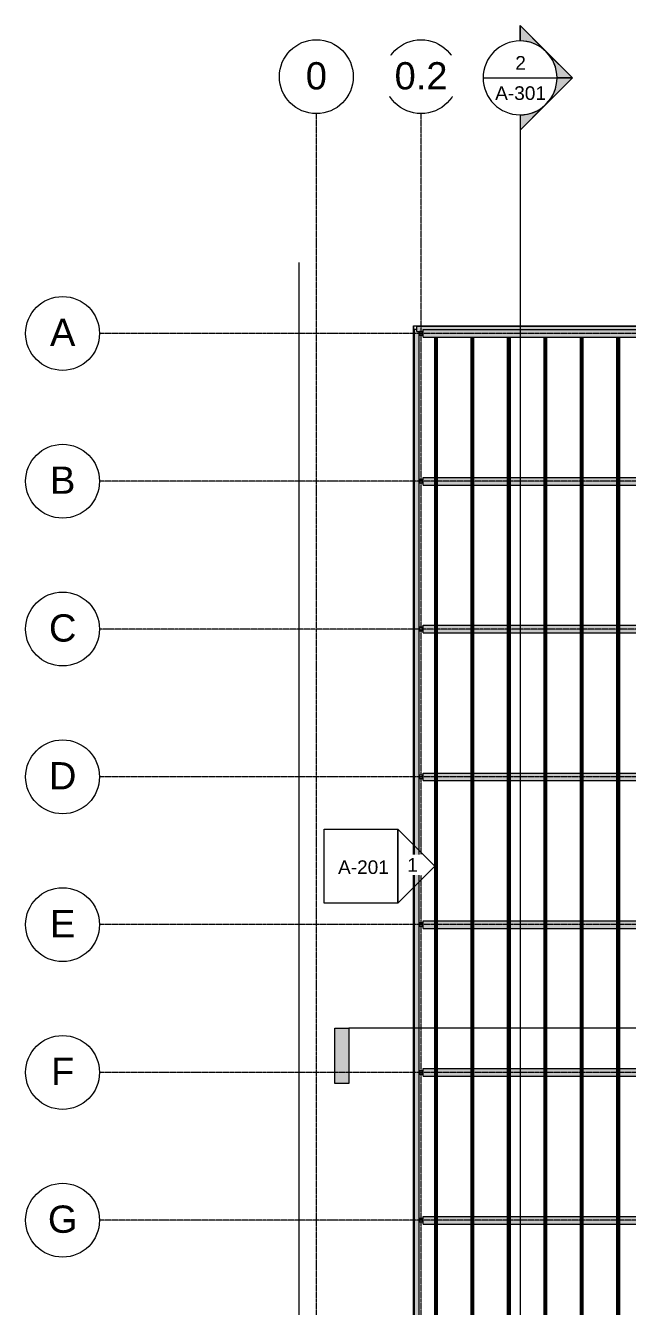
# Model space of a CAD drawing. Header units: inches. Extents: x 22011 to 32682, y -23296 to -20170.
# Drawn here: x 27823 to 28800, y -22250 to -20170 of the extents above; entities that cross this region are included whole.
import ezdxf

# ---------------------------------------------------------------- set-up
doc = ezdxf.new("R2010")
doc.units = ezdxf.units.IN
doc.header["$MEASUREMENT"] = 0
doc.linetypes.add('Grid Line 1_2_', pattern=[0.875, 0.5, -0.125, 0.125, -0.125])
for name, color, linetype, lineweight in [('A-ROOF', 132, 'Continuous', 9), ('A-SITE-SWLK', 140, 'Continuous', 9), ('A-WALL', 113, 'Continuous', 9), ('C-TOPO', 7, 'Continuous', 9), ('G-ANNO-SYMB', 111, 'Continuous', 9), ('S-BEAM', 12, 'Continuous', 9), ('S-COLS', 52, 'Continuous', 9), ('S-GRID', 1, 'Continuous', 9), ('S-GRID-IDEN', 1, 'Continuous', 9)]:
    doc.layers.add(name, color=color, linetype=linetype, lineweight=lineweight)
doc.styles.add('Arial', font='arial.ttf', dxfattribs={"height": 44.258982})
doc.styles.add('Arial_1', font='arial.ttf', dxfattribs={"height": 22.129491})

# ---------------------------------------------------------------- blocks, each defined once
blk = doc.blocks.new('Girt_C - 8_D-560235-Roof Low')
at = {"layer": 'S-BEAM'}
h = blk.add_hatch(color=256, dxfattribs=at)
h.paths.add_polyline_path([(22377.4, -22765.1), (22377.6, -22765.1), (22377.6, -22742.6), (22377.4, -22742.6), (22377.4, -22762.8)], flags=0)
h.paths.add_polyline_path([(22377.6, -22734.2), (22377.6, -22734.2), (22377.6, -22708.2), (22377.4, -22708.2), (22377.4, -22734.2)], flags=0)
h.paths.add_polyline_path([(22377.6, -22703.8), (22377.6, -22649), (22377.4, -22649), (22377.4, -22703.8), (22377.6, -22703.8)], flags=0)
h.paths.add_polyline_path([(22377.6, -22644.6), (22377.6, -22589.8), (22377.4, -22589.8), (22377.4, -22644.6), (22377.6, -22644.6)], flags=0)
h.paths.add_polyline_path([(22377.6, -22585.4), (22377.6, -22530.6), (22377.4, -22530.6), (22377.4, -22585.4), (22377.6, -22585.4)], flags=0)
h.paths.add_polyline_path([(22377.6, -22526.2), (22377.6, -22471.5), (22377.4, -22471.5), (22377.4, -22526.2), (22377.6, -22526.2)], flags=0)
h.paths.add_polyline_path([(22377.6, -22467), (22377.6, -22467), (22377.6, -22412.3), (22377.4, -22412.3), (22377.4, -22467)], flags=0)
h.paths.add_polyline_path([(22377.6, -22407.8), (22377.6, -20663.1), (22377.4, -20663.1), (22377.4, -22407.8), (22377.6, -22407.8)], flags=0)
h = blk.add_hatch(color=256, dxfattribs=at)
h.paths.add_polyline_path([(22385.2, -22765.1), (22385.2, -22754.6), (22382.2, -22754.6), (22382.2, -22742.6), (22377.6, -22742.6), (22377.6, -22765.1)], flags=0)
h.paths.add_polyline_path([(22382.2, -22734.2), (22382.2, -22708.2), (22377.6, -22708.2), (22377.6, -22734.2)], flags=0)
h.paths.add_polyline_path([(22382.2, -22703.8), (22382.2, -22649), (22377.6, -22649), (22377.6, -22703.8)], flags=0)
h.paths.add_polyline_path([(22382.2, -22644.6), (22382.2, -22589.8), (22377.6, -22589.8), (22377.6, -22644.6)], flags=0)
h.paths.add_polyline_path([(22377.6, -22585.4), (22382.2, -22585.4), (22382.2, -22530.6), (22377.6, -22530.6), (22377.6, -22578.8)], flags=0)
h.paths.add_polyline_path([(22377.6, -22526.2), (22382.2, -22526.2), (22382.2, -22471.5), (22377.6, -22471.5), (22377.6, -22520.7)], flags=0)
h.paths.add_polyline_path([(22382.2, -22467), (22382.2, -22412.3), (22377.6, -22412.3), (22377.6, -22467)], flags=0)
h.paths.add_polyline_path([(22377.6, -22407.8), (22382.2, -22407.8), (22382.2, -22348.2), (22385.2, -22348.2), (22385.2, -20667.1), (22381.4, -20666.9), (22381.4, -20663.1), (22377.6, -20663.1), (22377.6, -22404.5)], flags=0)
h = blk.add_hatch(color=256, dxfattribs=at)
h.paths.add_polyline_path([(22385.2, -22761.2), (22385.4, -22761.1), (22385.3, -22754.6), (22385.2, -22754.6)], flags=0)
h.paths.add_polyline_path([(22385.2, -22348.2), (22385.4, -22348.2), (22385.3, -20667.1), (22385.2, -20667.1), (22385.2, -22346.4)], flags=0)
for p, q in [((22377.4, -20663.1), (22377.4, -22407.8)), ((22377.4, -20663.1), (22377.6, -20663.1)), ((22377.6, -20663.1), (22381.4, -20663.1)), ((22385.4, -20667.5), (22385.4, -20667.1)), ((22385.4, -20907.5), (22385.4, -20672.6)), ((22385.4, -21147.5), (22385.4, -20912.6)), ((22385.4, -21387.5), (22385.4, -21152.6)), ((22385.4, -21627.5), (22385.4, -21392.6)), ((22385.4, -21867.5), (22385.4, -21632.6)), ((22385.4, -22107.5), (22385.4, -21872.6)), ((22385.4, -22347.5), (22385.4, -22112.6))]:
    blk.add_line(p, q, dxfattribs=at)
blk = doc.blocks.new('W-Wide Flange - W21X166-556728-Roof Low')
at = {"layer": 'S-BEAM'}
h = blk.add_hatch(color=256, dxfattribs=at)
h.paths.add_polyline_path([(22765.2, -21876.3), (22765.2, -21863.9), (22710.5, -21863.9), (22710.5, -21876.3), (22739.8, -21876.3)], flags=0)
h.paths.add_polyline_path([(22769.7, -21876.3), (22782.7, -21876.3), (22782.7, -21863.9), (22769.7, -21863.9), (22769.7, -21871.9)], flags=0)
h.paths.add_polyline_path([(22587.7, -21876.3), (22587.7, -21863.9), (22532.9, -21863.9), (22532.9, -21876.3), (22533.7, -21876.3)], flags=0)
h.paths.add_polyline_path([(22640, -21876.3), (22646.9, -21876.3), (22646.9, -21863.9), (22592.1, -21863.9), (22592.1, -21876.3)], flags=0)
h.paths.add_polyline_path([(22706, -21876.3), (22706, -21863.9), (22651.3, -21863.9), (22651.3, -21876.3)], flags=0)
h.paths.add_polyline_path([(22528.5, -21876.3), (22528.5, -21863.9), (22473.7, -21863.9), (22473.7, -21876.3), (22507, -21876.3)], flags=0)
h.paths.add_polyline_path([(22440.5, -21876.3), (22469.3, -21876.3), (22469.3, -21863.9), (22414.6, -21863.9), (22414.6, -21876.3)], flags=0)
h.paths.add_polyline_path([(22391.9, -21876.3), (22410.1, -21876.3), (22410.1, -21863.9), (22391.9, -21863.9), (22391.9, -21871.9)], flags=0)
for p, q in [((22391.9, -21876.3), (22391.9, -21863.9)), ((22391.9, -21863.9), (22410.1, -21863.9)), ((22391.9, -21876.3), (22410.1, -21876.3)), ((22414.6, -21863.9), (22469.3, -21863.9)), ((22414.6, -21876.3), (22469.3, -21876.3)), ((22473.7, -21863.9), (22528.5, -21863.9)), ((22473.7, -21876.3), (22528.5, -21876.3)), ((22532.9, -21863.9), (22587.7, -21863.9)), ((22532.9, -21876.3), (22587.7, -21876.3)), ((22592.1, -21863.9), (22646.9, -21863.9)), ((22592.1, -21876.3), (22646.9, -21876.3)), ((22651.3, -21863.9), (22706, -21863.9)), ((22651.3, -21876.3), (22706, -21876.3)), ((22710.5, -21863.9), (22765.2, -21863.9)), ((22710.5, -21876.3), (22765.2, -21876.3)), ((22769.7, -21863.9), (22782.7, -21863.9)), ((22769.7, -21876.3), (22782.7, -21876.3))]:
    blk.add_line(p, q, dxfattribs=at)
blk = doc.blocks.new('Girt_Z - 10_D-559342-Roof Low')
at = {"layer": 'S-BEAM'}
for points in [[(22765.3, -22343.4), (22765.8, -22343.4), (22765.8, -20676.8), (22765.3, -20676.8), (22765.3, -22343.1)], [(22766.6, -22343.4), (22766.6, -20676.8), (22765.8, -20676.8), (22765.8, -22343.4)], [(22766.6, -22343.4), (22766.7, -22343.4), (22766.7, -20676.8), (22766.6, -20676.8), (22766.6, -22343.1)], [(22769.1, -22343.4), (22769.1, -20676.8), (22766.7, -20676.8), (22766.7, -22343.4)], [(22769.7, -22343.4), (22769.7, -20676.8), (22769.1, -20676.8), (22769.1, -22343.4)]]:
    blk.add_hatch(color=256, dxfattribs=at).paths.add_polyline_path(points, flags=0)
for p, q in [((22765.2, -20676.8), (22765.3, -20676.8)), ((22765.2, -20676.8), (22765.2, -22343.4)), ((22765.3, -20676.8), (22765.8, -20676.8)), ((22765.3, -20676.8), (22765.3, -22343.4)), ((22765.8, -20676.8), (22766.6, -20676.8)), ((22765.8, -20676.8), (22765.8, -22343.4)), ((22766.6, -20676.8), (22766.6, -22343.4)), ((22766.6, -20676.8), (22766.7, -20676.8)), ((22766.7, -20676.8), (22769.1, -20676.8)), ((22769.1, -20676.8), (22769.7, -20676.8)), ((22769.1, -22343.4), (22769.1, -20676.8)), ((22769.7, -20676.8), (22769.7, -22343.4)), ((22765.3, -22343.4), (22765.2, -22343.4)), ((22765.8, -22343.4), (22765.3, -22343.4)), ((22766.6, -22343.4), (22765.8, -22343.4)), ((22766.7, -22343.4), (22766.6, -22343.4)), ((22769.1, -22343.4), (22766.7, -22343.4)), ((22769.7, -22343.4), (22769.1, -22343.4))]:
    blk.add_line(p, q, dxfattribs=at)
blk = doc.blocks.new('W-Wide Flange - W21X166-V125-Roof Low')
at = {"layer": 'S-BEAM'}
h = blk.add_hatch(color=256, dxfattribs=at)
h.paths.add_polyline_path([(22773, -20916.3), (22787.3, -20916.3), (22787.3, -20903.9), (22769.7, -20903.9), (22769.7, -20916.3)], flags=0)
h.paths.add_polyline_path([(22739.8, -20916.3), (22765.2, -20916.3), (22765.2, -20903.9), (22710.5, -20903.9), (22710.5, -20916.3)], flags=0)
h.paths.add_polyline_path([(22651.3, -20916.3), (22706, -20916.3), (22706, -20903.9), (22651.3, -20903.9)], flags=0)
h.paths.add_polyline_path([(22646.9, -20916.3), (22646.9, -20903.9), (22592.1, -20903.9), (22592.1, -20916.3), (22640, -20916.3)], flags=0)
h.paths.add_polyline_path([(22507, -20916.3), (22528.5, -20916.3), (22528.5, -20903.9), (22473.7, -20903.9), (22473.7, -20916.3)], flags=0)
h.paths.add_polyline_path([(22573.5, -20916.3), (22587.7, -20916.3), (22587.7, -20903.9), (22532.9, -20903.9), (22532.9, -20916.3)], flags=0)
h.paths.add_polyline_path([(22469.3, -20916.3), (22469.3, -20903.9), (22414.6, -20903.9), (22414.6, -20916.3), (22440.5, -20916.3)], flags=0)
h.paths.add_polyline_path([(22410.1, -20916.3), (22410.1, -20903.9), (22391.9, -20903.9), (22391.9, -20916.3), (22407.3, -20916.3)], flags=0)
h = blk.add_hatch(color=256, dxfattribs=at)
h.paths.add_polyline_path([(22787.6, -20916.3), (22787.6, -20903.9), (22787.3, -20903.9), (22787.3, -20916.3)], flags=0)
h.paths.add_polyline_path([(22790.8, -20916.3), (22791, -20916.3), (22791, -20903.9), (22790.8, -20903.9), (22790.8, -20913.2)], flags=0)
h.paths.add_polyline_path([(22789.6, -20910.4), (22790.7, -20910.4), (22790.7, -20909.7), (22787.7, -20909.7), (22787.7, -20910.4)], flags=0)
for points in [[(22790.8, -20908.8), (22790.8, -20903.9), (22787.6, -20903.9), (22787.6, -20908.8), (22790.8, -20908.8)], [(22790.7, -20909.7), (22790.7, -20909.6), (22790.8, -20908.8), (22787.6, -20908.8), (22787.6, -20909.7), (22789.6, -20909.7)], [(22789.6, -20911.3), (22790.8, -20911.3), (22790.7, -20910.5), (22790.7, -20910.4), (22787.6, -20910.5), (22787.6, -20911.3)], [(22790.8, -20916.3), (22790.8, -20911.3), (22787.6, -20911.3), (22787.6, -20916.3), (22789.6, -20916.3)]]:
    blk.add_hatch(color=256, dxfattribs=at).paths.add_polyline_path(points, flags=0)
for p, q in [((22391.9, -20916.3), (22391.9, -20903.9)), ((22391.9, -20903.9), (22410.1, -20903.9)), ((22391.9, -20916.3), (22410.1, -20916.3)), ((22414.6, -20903.9), (22469.3, -20903.9)), ((22414.6, -20916.3), (22469.3, -20916.3)), ((22473.7, -20903.9), (22528.5, -20903.9)), ((22473.7, -20916.3), (22528.5, -20916.3)), ((22532.9, -20903.9), (22587.7, -20903.9)), ((22532.9, -20916.3), (22587.7, -20916.3)), ((22592.1, -20903.9), (22646.9, -20903.9)), ((22592.1, -20916.3), (22646.9, -20916.3)), ((22651.3, -20903.9), (22706, -20903.9)), ((22651.3, -20916.3), (22706, -20916.3)), ((22710.5, -20903.9), (22765.2, -20903.9)), ((22710.5, -20916.3), (22765.2, -20916.3)), ((22769.7, -20903.9), (22787.3, -20903.9)), ((22769.7, -20916.3), (22787.3, -20916.3)), ((22787.6, -20903.9), (22787.3, -20903.9)), ((22787.3, -20903.9), (22787.3, -20916.3)), ((22787.3, -20916.3), (22787.6, -20916.3)), ((22787.6, -20908.8), (22787.6, -20903.9)), ((22790.8, -20903.9), (22787.6, -20903.9)), ((22787.6, -20916.3), (22787.6, -20911.3)), ((22787.6, -20916.3), (22790.8, -20916.3)), ((22790.7, -20909.7), (22787.7, -20909.7)), ((22787.7, -20910.4), (22790.7, -20910.4)), ((22790.8, -20903.9), (22790.8, -20908.8)), ((22791, -20903.9), (22790.8, -20903.9)), ((22790.8, -20911.3), (22790.8, -20916.3)), ((22790.8, -20916.3), (22791, -20916.3)), ((22791, -20916.3), (22791, -20903.9))]:
    blk.add_line(p, q, dxfattribs=at)
for centre, start_param, end_param in [((22787.7, -20908.8), 1.570796, 3.141593), ((22787.7, -20911.3), 0, 1.570796), ((22790.7, -20908.8), 3.141593, 4.712389), ((22790.7, -20911.3), 4.712389, 6.283185)]:
    blk.add_ellipse(centre, major_axis=(0, 0.89), ratio=0.164399, start_param=start_param, end_param=end_param, dxfattribs=at)
blk = doc.blocks.new('W-Wide Flange - W21X166-V126-Roof Low')
at = {"layer": 'S-BEAM'}
for points in [[(22787.3, -20676.3), (22787.3, -20663.9), (22391.9, -20663.9), (22391.9, -20676.3), (22773, -20676.3)], [(22790.8, -20668.8), (22790.8, -20663.9), (22787.6, -20663.9), (22787.6, -20668.8), (22790.8, -20668.8)], [(22790.7, -20669.7), (22790.7, -20669.6), (22790.8, -20668.8), (22787.6, -20668.8), (22787.6, -20669.7), (22789.6, -20669.7)], [(22787.6, -20671.3), (22790.8, -20671.3), (22790.7, -20670.5), (22790.7, -20670.4), (22787.6, -20670.5), (22787.6, -20671.3)], [(22790.8, -20676.3), (22790.8, -20671.3), (22787.6, -20671.3), (22787.6, -20676.3)]]:
    blk.add_hatch(color=256, dxfattribs=at).paths.add_polyline_path(points, flags=0)
h = blk.add_hatch(color=256, dxfattribs=at)
h.paths.add_polyline_path([(22787.6, -20676.3), (22787.6, -20663.9), (22787.3, -20663.9), (22787.3, -20676.3)], flags=0)
h.paths.add_polyline_path([(22790.8, -20676.3), (22791, -20676.3), (22791, -20663.9), (22790.8, -20663.9), (22790.8, -20671.3)], flags=0)
h.paths.add_polyline_path([(22790.7, -20670.4), (22790.7, -20669.7), (22787.7, -20669.7), (22787.7, -20670.4), (22789.6, -20670.4)], flags=0)
for p, q in [((22391.9, -20676.3), (22391.9, -20663.9)), ((22391.9, -20663.9), (22787.3, -20663.9)), ((22787.6, -20663.9), (22787.3, -20663.9)), ((22787.3, -20663.9), (22787.3, -20676.3)), ((22787.6, -20668.8), (22787.6, -20663.9)), ((22790.8, -20663.9), (22787.6, -20663.9)), ((22787.6, -20676.3), (22787.6, -20671.3)), ((22790.7, -20669.7), (22787.7, -20669.7)), ((22787.7, -20670.4), (22790.7, -20670.4)), ((22790.8, -20663.9), (22790.8, -20668.8)), ((22791, -20663.9), (22790.8, -20663.9)), ((22790.8, -20671.3), (22790.8, -20676.3)), ((22791, -20676.3), (22791, -20663.9)), ((22391.9, -20676.3), (22787.3, -20676.3)), ((22787.3, -20676.3), (22787.6, -20676.3)), ((22787.6, -20676.3), (22790.8, -20676.3)), ((22790.8, -20676.3), (22791, -20676.3))]:
    blk.add_line(p, q, dxfattribs=at)
for centre, start_param, end_param in [((22787.7, -20668.8), 1.570796, 3.141593), ((22787.7, -20671.3), 0, 1.570796), ((22790.7, -20668.8), 3.141593, 4.712389), ((22790.7, -20671.3), 4.712389, 6.283185)]:
    blk.add_ellipse(centre, major_axis=(0, 0.89), ratio=0.164399, start_param=start_param, end_param=end_param, dxfattribs=at)
blk = doc.blocks.new('Girt_C - 8_D-560231-Roof Low')
at = {"layer": 'S-BEAM'}
for points in [[(22390.6, -20659.2), (22805.3, -20659.2), (22805.3, -20659.1), (22381.4, -20659.1), (22381.4, -20659.2)], [(22381.4, -20666.9), (22391.9, -20666.9), (22391.9, -20663.9), (22791, -20663.9), (22791, -20666.9), (22791.5, -20666.9), (22791.5, -20666.1), (22792, -20666.1), (22792, -20666.9), (22800.8, -20666.9), (22800.8, -20666.1), (22801.3, -20666.1), (22801.4, -20663.1), (22805.3, -20663.1), (22805.3, -20659.2), (22381.4, -20659.2), (22381.4, -20663.9)]]:
    blk.add_hatch(color=256, dxfattribs=at).paths.add_polyline_path(points, flags=0)
h = blk.add_hatch(color=256, dxfattribs=at)
h.paths.add_polyline_path([(22390.6, -20667.1), (22391.9, -20667), (22391.9, -20666.9), (22381.4, -20666.9), (22381.4, -20667.1), (22385.9, -20667.1)], flags=0)
h.paths.add_polyline_path([(22791.5, -20667.1), (22791.5, -20666.9), (22791, -20666.9), (22791, -20667.1)], flags=0)
h.paths.add_polyline_path([(22800.8, -20667.1), (22800.8, -20666.9), (22792, -20666.9), (22792, -20667.1)], flags=0)
for p, q in [((22805.3, -20659.1), (22381.4, -20659.1)), ((22381.4, -20659.2), (22381.4, -20659.1)), ((22381.4, -20666.9), (22381.4, -20659.2)), ((22381.4, -20667.1), (22381.4, -20666.9)), ((22381.4, -20667.1), (22385.9, -20667.1)), ((22390.9, -20667.1), (22391.9, -20667.1)), ((22791, -20667.1), (22791.5, -20667.1)), ((22792, -20667.1), (22800.8, -20667.1)), ((22805.3, -20659.1), (22805.3, -20659.2)), ((22805.3, -20659.2), (22805.3, -20663.1))]:
    blk.add_line(p, q, dxfattribs=at)
blk = doc.blocks.new('Grid - Grid Head - Circle-14747-Roof Low')
at = {"layer": 'S-GRID-IDEN'}
blk.add_circle((0, 0), 0.25, dxfattribs=at)
blk = doc.blocks.new('Section - Section Head - Filled-1526-Roof Low')
at = {"layer": 'G-ANNO-SYMB'}
h = blk.add_hatch(color=256, dxfattribs=at)
edge = h.paths.add_edge_path(flags=0)
edge.add_line((-0.4268, 0.1768), (-0.25, 0.3536))
edge.add_line((-0.25, 0.3536), (-0.25, 0.25))
edge.add_arc((-0.25, 0), 0.25, 90, 135)
h = blk.add_hatch(color=256, dxfattribs=at)
edge = h.paths.add_edge_path(flags=0)
edge.add_arc((-0.25, 0), 0.25, 45, 90)
edge.add_line((-0.25, 0.25), (-0.25, 0.3536))
edge.add_line((-0.25, 0.3536), (-0.0732, 0.1768))
h = blk.add_hatch(color=256, dxfattribs=at)
edge = h.paths.add_edge_path(flags=0)
edge.add_arc((-0.25, 0), 0.2503, 137.9216, 180)
edge.add_line((-0.5003, 0), (-0.6036, 0))
edge.add_line((-0.6036, 0), (-0.4358, 0.1678))
h = blk.add_hatch(color=256, dxfattribs=at)
edge = h.paths.add_edge_path(flags=0)
edge.add_line((-0.0642, 0.1678), (0.1036, 0))
edge.add_line((0.1036, 0), (0.0003, 0))
edge.add_arc((-0.25, 0), 0.2503, 0, 42.0784)
for p, q in [((-0.25, 0.3536), (-0.6036, 0)), ((-0.25, 0.3536), (-0.4268, 0.1768)), ((-0.25, 0.3536), (0.1036, 0)), ((-0.25, 0.25), (-0.25, 0.3536)), ((-0.0732, 0.1768), (-0.25, 0.3536)), ((-0.25, 0.3536), (-0.25, 0.25)), ((-0.4358, 0.1678), (-0.6036, 0)), ((0.1036, 0), (-0.0642, 0.1678)), ((-0.6036, 0), (-0.5003, 0)), ((0.0003, 0), (0.1036, 0)), ((-0.5, 0), (-0.6036, 0)), ((0, 0), (0.1036, 0))]:
    blk.add_line(p, q, dxfattribs=at)
for radius, start, end in [(0.25, 360, 180), (0.25, 90, 135), (0.25, 45, 90), (0.2503, 137.9216, 180), (0.2503, 0, 42.0784), (0.25, 180, 360)]:
    blk.add_arc((-0.25, 0), radius, start, end, dxfattribs=at)
blk = doc.blocks.new('Elevation - Detail Number-93309-Roof Low')
at = {"layer": 'G-ANNO-SYMB'}
for p, q in [((-0.25, -0.25), (-0.25, 0.25)), ((-0.25, 0.25), (0.25, 0.25)), ((0.25, 0.25), (0.25, -0.25)), ((0.25, -0.25), (-0.25, -0.25))]:
    blk.add_line(p, q, dxfattribs=at)
blk = doc.blocks.new('Elevation - Detail Number-93036-Roof Low')
at = {"layer": 'G-ANNO-SYMB'}
for p, q in [((0, 0.25), (-0.25, 0)), ((0.25, 0), (0, 0.25)), ((-0.25, 0), (0.25, 0))]:
    blk.add_line(p, q, dxfattribs=at)
blk = doc.blocks.new('Section - 3_32_ x 3_8_-18514-Roof Low')
at = {"layer": 'G-ANNO-SYMB'}
blk.add_hatch(color=256, dxfattribs=at).paths.add_polyline_path([(0, 0.375), (0, 0), (-0.09375, 0), (-0.09375, 0.375)], flags=0)
for p, q in [((0, 0.375), (-0.09375, 0.375)), ((-0.09375, 0.375), (-0.09375, 0)), ((0, 0), (0, 0.375)), ((-0.09375, 0), (0, 0))]:
    blk.add_line(p, q, dxfattribs=at)

msp = doc.modelspace()

# ---------------------------------------------------------------- hatches: boundary and pattern name
at = {"layer": 'A-WALL', "transparency": 33554611}
msp.add_hatch(color=256, dxfattribs=at).paths.add_polyline_path([(28453.3, -22343.1), (28453.3, -20657.8), (28452.5, -20657.8), (28452.5, -22343.1)], flags=0)
at = {"layer": 'S-COLS'}
h = msp.add_hatch(color=256, dxfattribs=at)
h.paths.add_polyline_path([(28467.3, -20673.1), (28467.4, -20673), (28467.4, -20672.8)], flags=0)
h.paths.add_polyline_path([(28462, -20673), (28462.1, -20672.7), (28461.8, -20672.6), (28461.9, -20672.8)], flags=0)
h.paths.add_polyline_path([(28462.3, -20673.1), (28462.1, -20672.8), (28462, -20673)], flags=0)
h.paths.add_polyline_path([(28467.3, -20673.1), (28467.3, -20672.8), (28462.3, -20672.8), (28462.3, -20673.1)], flags=0)
h.paths.add_polyline_path([(28461.9, -20667.3), (28462.1, -20667.3), (28462.3, -20667.1), (28462, -20667.1)], flags=0)
h.paths.add_polyline_path([(28461.8, -20667.5), (28462.1, -20667.4), (28461.9, -20667.3)], flags=0)
h.paths.add_polyline_path([(28462, -20672.6), (28462, -20667.5), (28461.8, -20667.5), (28461.8, -20672.6)], flags=0)
h.paths.add_polyline_path([(28467.3, -20667.3), (28467.3, -20667.1), (28462.3, -20667.1), (28462.3, -20667.3), (28467.1, -20667.3)], flags=0)
h = msp.add_hatch(color=256, dxfattribs=at)
h.paths.add_polyline_path([(28467.6, -20673), (28467.7, -20672.8), (28467.8, -20672.6), (28467.5, -20672.7)], flags=0)
h.paths.add_polyline_path([(28467.4, -20673), (28467.6, -20673), (28467.4, -20672.8)], flags=0)
h.paths.add_polyline_path([(28467.7, -20667.3), (28467.4, -20667.1), (28467.4, -20667.3)], flags=0)
h.paths.add_polyline_path([(28467.8, -20667.5), (28467.7, -20667.3), (28467.5, -20667.4)], flags=0)
h.paths.add_polyline_path([(28467.8, -20672.6), (28467.8, -20667.5), (28467.6, -20667.5), (28467.6, -20672.6)], flags=0)
h = msp.add_hatch(color=256, dxfattribs=at)
h.paths.add_polyline_path([(28467.3, -20913.1), (28467.4, -20913), (28467.4, -20912.8)], flags=0)
h.paths.add_polyline_path([(28462.3, -20913.1), (28467.3, -20913.1), (28467.3, -20912.8), (28462.3, -20912.8)], flags=0)
h.paths.add_polyline_path([(28462, -20913), (28462.1, -20912.7), (28461.8, -20912.6), (28461.9, -20912.8)], flags=0)
h.paths.add_polyline_path([(28462.3, -20913.1), (28462.1, -20912.8), (28462, -20913)], flags=0)
h.paths.add_polyline_path([(28461.9, -20907.3), (28462.1, -20907.3), (28462.3, -20907.1), (28462, -20907.1)], flags=0)
h.paths.add_polyline_path([(28461.8, -20907.5), (28462.1, -20907.4), (28461.9, -20907.3)], flags=0)
h.paths.add_polyline_path([(28462, -20912.6), (28462, -20907.5), (28461.8, -20907.5), (28461.8, -20912.6)], flags=0)
h.paths.add_polyline_path([(28462.3, -20907.3), (28467.3, -20907.3), (28467.3, -20907.1), (28462.3, -20907.1)], flags=0)
h = msp.add_hatch(color=256, dxfattribs=at)
h.paths.add_polyline_path([(28467.6, -20913), (28467.7, -20912.8), (28467.8, -20912.6), (28467.5, -20912.7)], flags=0)
h.paths.add_polyline_path([(28467.4, -20913), (28467.6, -20913), (28467.4, -20912.8)], flags=0)
h.paths.add_polyline_path([(28467.7, -20907.3), (28467.4, -20907.1), (28467.4, -20907.3)], flags=0)
h.paths.add_polyline_path([(28467.8, -20907.5), (28467.7, -20907.3), (28467.5, -20907.4)], flags=0)
h.paths.add_polyline_path([(28467.6, -20912.6), (28467.8, -20912.6), (28467.8, -20907.5), (28467.6, -20907.5)], flags=0)
h = msp.add_hatch(color=256, dxfattribs=at)
h.paths.add_polyline_path([(28467.6, -21153), (28467.7, -21152.8), (28467.8, -21152.6), (28467.5, -21152.7)], flags=0)
h.paths.add_polyline_path([(28467.3, -21153.1), (28467.6, -21153), (28467.4, -21152.8)], flags=0)
h.paths.add_polyline_path([(28462, -21153), (28462.1, -21152.7), (28461.8, -21152.6), (28461.9, -21152.8)], flags=0)
h.paths.add_polyline_path([(28462.3, -21153.1), (28462.1, -21152.8), (28462, -21153)], flags=0)
h.paths.add_polyline_path([(28467.3, -21153.1), (28467.3, -21152.8), (28462.3, -21152.8), (28462.3, -21153.1), (28467.1, -21153.1)], flags=0)
h.paths.add_polyline_path([(28467.7, -21147.3), (28467.6, -21147.1), (28467.3, -21147.1), (28467.4, -21147.3)], flags=0)
h.paths.add_polyline_path([(28467.8, -21147.5), (28467.7, -21147.3), (28467.5, -21147.4)], flags=0)
h.paths.add_polyline_path([(28467.6, -21152.6), (28467.8, -21152.6), (28467.8, -21147.5), (28467.6, -21147.5)], flags=0)
h.paths.add_polyline_path([(28461.9, -21147.3), (28462.1, -21147.3), (28462.3, -21147.1), (28462, -21147.1)], flags=0)
h.paths.add_polyline_path([(28461.8, -21147.5), (28462.1, -21147.4), (28461.9, -21147.3)], flags=0)
h.paths.add_polyline_path([(28462, -21152.6), (28462, -21147.5), (28461.8, -21147.5), (28461.8, -21152.6)], flags=0)
h.paths.add_polyline_path([(28467.3, -21147.3), (28467.3, -21147.1), (28462.3, -21147.1), (28462.3, -21147.3), (28467.1, -21147.3)], flags=0)
h = msp.add_hatch(color=256, dxfattribs=at)
h.paths.add_polyline_path([(28467.6, -21393), (28467.7, -21392.8), (28467.8, -21392.6), (28467.5, -21392.7)], flags=0)
h.paths.add_polyline_path([(28467.3, -21393.1), (28467.6, -21393), (28467.4, -21392.8)], flags=0)
h.paths.add_polyline_path([(28462.3, -21393.1), (28467.3, -21393.1), (28467.3, -21392.8), (28462.3, -21392.8)], flags=0)
h.paths.add_polyline_path([(28462, -21393), (28462.1, -21392.7), (28461.8, -21392.6), (28461.9, -21392.8)], flags=0)
h.paths.add_polyline_path([(28462.3, -21393.1), (28462.1, -21392.8), (28462, -21393)], flags=0)
h.paths.add_polyline_path([(28461.9, -21387.3), (28462.1, -21387.3), (28462.3, -21387.1), (28462, -21387.1)], flags=0)
h.paths.add_polyline_path([(28461.8, -21387.5), (28462.1, -21387.4), (28461.9, -21387.3)], flags=0)
h.paths.add_polyline_path([(28462, -21392.6), (28462, -21387.5), (28461.8, -21387.5), (28461.8, -21392.6)], flags=0)
h.paths.add_polyline_path([(28467.7, -21387.3), (28467.6, -21387.1), (28467.3, -21387.1), (28467.4, -21387.3)], flags=0)
h.paths.add_polyline_path([(28467.8, -21387.5), (28467.7, -21387.3), (28467.5, -21387.4)], flags=0)
h.paths.add_polyline_path([(28467.8, -21392.6), (28467.8, -21387.5), (28467.6, -21387.5), (28467.6, -21392.6)], flags=0)
h.paths.add_polyline_path([(28462.3, -21387.3), (28467.3, -21387.3), (28467.3, -21387.1), (28462.3, -21387.1)], flags=0)
h = msp.add_hatch(color=256, dxfattribs=at)
h.paths.add_polyline_path([(28467.6, -21633), (28467.7, -21632.8), (28467.8, -21632.6), (28467.5, -21632.7)], flags=0)
h.paths.add_polyline_path([(28467.3, -21633.1), (28467.6, -21633), (28467.4, -21632.8)], flags=0)
h.paths.add_polyline_path([(28462, -21633), (28462.1, -21632.7), (28461.8, -21632.6), (28461.9, -21632.8)], flags=0)
h.paths.add_polyline_path([(28462.3, -21633.1), (28462.1, -21632.8), (28462, -21633)], flags=0)
h.paths.add_polyline_path([(28467.3, -21633.1), (28467.3, -21632.8), (28462.3, -21632.8), (28462.3, -21633.1), (28467.1, -21633.1)], flags=0)
h.paths.add_polyline_path([(28467.7, -21627.3), (28467.6, -21627.1), (28467.3, -21627.1), (28467.4, -21627.3)], flags=0)
h.paths.add_polyline_path([(28467.8, -21627.5), (28467.7, -21627.3), (28467.5, -21627.4)], flags=0)
h.paths.add_polyline_path([(28467.6, -21632.6), (28467.8, -21632.6), (28467.8, -21627.5), (28467.6, -21627.5)], flags=0)
h.paths.add_polyline_path([(28461.9, -21627.3), (28462.1, -21627.3), (28462.3, -21627.1), (28462, -21627.1)], flags=0)
h.paths.add_polyline_path([(28461.8, -21627.5), (28462.1, -21627.4), (28461.9, -21627.3)], flags=0)
h.paths.add_polyline_path([(28461.8, -21632.6), (28462, -21632.6), (28462, -21627.5), (28461.8, -21627.5)], flags=0)
h.paths.add_polyline_path([(28462.3, -21627.3), (28467.3, -21627.3), (28467.3, -21627.1), (28462.3, -21627.1)], flags=0)
h = msp.add_hatch(color=256, dxfattribs=at)
h.paths.add_polyline_path([(28467.6, -21873), (28467.7, -21872.8), (28467.8, -21872.6), (28467.5, -21872.7)], flags=0)
h.paths.add_polyline_path([(28467.3, -21873.1), (28467.6, -21873), (28467.4, -21872.8)], flags=0)
h.paths.add_polyline_path([(28462, -21873), (28462.1, -21872.7), (28461.8, -21872.6), (28461.9, -21872.8)], flags=0)
h.paths.add_polyline_path([(28462.3, -21873.1), (28462.1, -21872.8), (28462, -21873)], flags=0)
h.paths.add_polyline_path([(28467.3, -21873.1), (28467.3, -21872.8), (28462.3, -21872.8), (28462.3, -21873.1)], flags=0)
h.paths.add_polyline_path([(28461.9, -21867.3), (28462.1, -21867.3), (28462.3, -21867.1), (28462, -21867.1)], flags=0)
h.paths.add_polyline_path([(28461.8, -21867.5), (28462.1, -21867.4), (28461.9, -21867.3)], flags=0)
h.paths.add_polyline_path([(28461.8, -21872.6), (28462, -21872.6), (28462, -21867.5), (28461.8, -21867.5), (28461.8, -21871.9)], flags=0)
h.paths.add_polyline_path([(28467.7, -21867.3), (28467.6, -21867.1), (28467.3, -21867.1), (28467.4, -21867.3)], flags=0)
h.paths.add_polyline_path([(28467.8, -21867.5), (28467.7, -21867.3), (28467.5, -21867.4)], flags=0)
h.paths.add_polyline_path([(28467.8, -21872.6), (28467.8, -21867.5), (28467.6, -21867.5), (28467.6, -21872.6)], flags=0)
h.paths.add_polyline_path([(28467.1, -21867.3), (28467.3, -21867.3), (28467.3, -21867.1), (28462.3, -21867.1), (28462.3, -21867.3)], flags=0)
h = msp.add_hatch(color=256, dxfattribs=at)
h.paths.add_polyline_path([(28467.6, -22113), (28467.7, -22112.8), (28467.8, -22112.6), (28467.5, -22112.7)], flags=0)
h.paths.add_polyline_path([(28467.3, -22113.1), (28467.6, -22113), (28467.4, -22112.8)], flags=0)
h.paths.add_polyline_path([(28462, -22113), (28462.1, -22112.7), (28461.8, -22112.6), (28461.9, -22112.8)], flags=0)
h.paths.add_polyline_path([(28462.3, -22113.1), (28462.1, -22112.8), (28462, -22113)], flags=0)
h.paths.add_polyline_path([(28467.1, -22113.1), (28467.3, -22113.1), (28467.3, -22112.8), (28462.3, -22112.8), (28462.3, -22113.1)], flags=0)
h.paths.add_polyline_path([(28467.7, -22107.3), (28467.6, -22107.1), (28467.3, -22107.1), (28467.4, -22107.3)], flags=0)
h.paths.add_polyline_path([(28467.8, -22107.5), (28467.7, -22107.3), (28467.5, -22107.4)], flags=0)
h.paths.add_polyline_path([(28467.6, -22112.6), (28467.8, -22112.6), (28467.8, -22107.5), (28467.6, -22107.5)], flags=0)
h.paths.add_polyline_path([(28461.9, -22107.3), (28462.1, -22107.3), (28462.3, -22107.1), (28462, -22107.1)], flags=0)
h.paths.add_polyline_path([(28461.8, -22107.5), (28462.1, -22107.4), (28461.9, -22107.3)], flags=0)
h.paths.add_polyline_path([(28462, -22112.6), (28462, -22107.5), (28461.8, -22107.5), (28461.8, -22112.6)], flags=0)
h.paths.add_polyline_path([(28467.1, -22107.3), (28467.3, -22107.3), (28467.3, -22107.1), (28462.3, -22107.1), (28462.3, -22107.3)], flags=0)

# ---------------------------------------------------------------- linework, layer by layer
at = {"layer": 'A-ROOF'}
for q in [(28887, -20657.8), (28452.5, -22343.1)]:
    msp.add_line((28452.5, -20657.8), q, dxfattribs=at)
at = {"layer": 'A-SITE-SWLK'}
msp.add_line((28266.8, -22360.1), (28266.8, -20554.9), dxfattribs=at)
at = {"layer": 'A-WALL'}
for p, q in [((28452.5, -22410.8), (28452.5, -20657.8)), ((28452.5, -20657.8), (28453.3, -20657.8)), ((28453.3, -22410.8), (28453.3, -20658.6))]:
    msp.add_line(p, q, dxfattribs=at)
at = {"layer": 'C-TOPO'}
for p, q in [((28452.5, -22407.8), (28452.5, -20657.8)), ((28452.5, -20657.8), (28887, -20657.8))]:
    msp.add_line(p, q, dxfattribs=at)
at = {"layer": 'G-ANNO-SYMB'}
for p, q in [((28565.6, -20255.1), (28685.6, -20255.1)), ((28625.6, -20315.1), (28625.6, -23273.9)), ((32394.5, -21798.1), (28347.5, -21798.1))]:
    msp.add_line(p, q, dxfattribs=at)
at = {"layer": 'S-COLS'}
for p, q in [((28461.8, -20672.6), (28461.8, -20667.5)), ((28462, -20667.5), (28462, -20672.6)), ((28462.3, -20667.1), (28467.3, -20667.1)), ((28467.3, -20667.3), (28462.3, -20667.3)), ((28467.6, -20672.6), (28467.6, -20667.5)), ((28467.8, -20667.5), (28467.8, -20672.6)), ((28462.3, -20672.8), (28467.3, -20672.8)), ((28467.3, -20673.1), (28462.3, -20673.1)), ((28461.8, -20912.6), (28461.8, -20907.5)), ((28462, -20907.5), (28462, -20912.6)), ((28462.3, -20907.1), (28467.3, -20907.1)), ((28467.3, -20907.3), (28462.3, -20907.3)), ((28462.3, -20912.8), (28467.3, -20912.8)), ((28467.3, -20913.1), (28462.3, -20913.1)), ((28467.6, -20912.6), (28467.6, -20907.5)), ((28467.8, -20907.5), (28467.8, -20912.6)), ((28461.8, -21152.6), (28461.8, -21147.5)), ((28462, -21147.5), (28462, -21152.6)), ((28462.3, -21147.1), (28467.3, -21147.1)), ((28467.3, -21147.3), (28462.3, -21147.3)), ((28467.6, -21152.6), (28467.6, -21147.5)), ((28467.8, -21147.5), (28467.8, -21152.6)), ((28462.3, -21152.8), (28467.3, -21152.8)), ((28467.3, -21153.1), (28462.3, -21153.1)), ((28461.8, -21392.6), (28461.8, -21387.5)), ((28462, -21387.5), (28462, -21392.6)), ((28462.3, -21387.1), (28467.3, -21387.1)), ((28467.3, -21387.3), (28462.3, -21387.3)), ((28462.3, -21392.8), (28467.3, -21392.8)), ((28467.3, -21393.1), (28462.3, -21393.1)), ((28467.6, -21392.6), (28467.6, -21387.5)), ((28467.8, -21387.5), (28467.8, -21392.6)), ((28461.8, -21632.6), (28461.8, -21627.5)), ((28462, -21627.5), (28462, -21632.6)), ((28462.3, -21627.1), (28467.3, -21627.1)), ((28467.3, -21627.3), (28462.3, -21627.3)), ((28467.6, -21632.6), (28467.6, -21627.5)), ((28467.8, -21627.5), (28467.8, -21632.6)), ((28462.3, -21632.8), (28467.3, -21632.8)), ((28467.3, -21633.1), (28462.3, -21633.1)), ((28461.8, -21872.6), (28461.8, -21867.5)), ((28462, -21867.5), (28462, -21872.6)), ((28462.3, -21867.1), (28467.3, -21867.1)), ((28467.3, -21867.3), (28462.3, -21867.3)), ((28462.3, -21872.8), (28467.3, -21872.8)), ((28467.3, -21873.1), (28462.3, -21873.1)), ((28467.6, -21872.6), (28467.6, -21867.5)), ((28467.8, -21867.5), (28467.8, -21872.6)), ((28461.8, -22112.6), (28461.8, -22107.5)), ((28462, -22107.5), (28462, -22112.6)), ((28462.3, -22107.1), (28467.3, -22107.1)), ((28467.3, -22107.3), (28462.3, -22107.3)), ((28467.6, -22112.6), (28467.6, -22107.5)), ((28467.8, -22107.5), (28467.8, -22112.6)), ((28462.3, -22112.8), (28467.3, -22112.8)), ((28467.3, -22113.1), (28462.3, -22113.1))]:
    msp.add_line(p, q, dxfattribs=at)
for centre, radius, start, end in [((28462.3, -20667.5), 0.466, 90, 180), ((28462.3, -20672.6), 0.466, 180, 270), ((28462.3, -20667.5), 0.233, 90, 180), ((28462.3, -20672.6), 0.233, 180, 270), ((28467.3, -20667.5), 0.466, 0, 90), ((28467.3, -20667.5), 0.233, 0, 90), ((28467.3, -20672.6), 0.466, 270, 0), ((28467.3, -20672.6), 0.233, 270, 0), ((28462.3, -20907.5), 0.466, 90, 180), ((28462.3, -20912.6), 0.466, 180, 270), ((28462.3, -20907.5), 0.233, 90, 180), ((28462.3, -20912.6), 0.233, 180, 270), ((28467.3, -20907.5), 0.466, 0, 90), ((28467.3, -20907.5), 0.233, 0, 90), ((28467.3, -20912.6), 0.466, 270, 0), ((28467.3, -20912.6), 0.233, 270, 0), ((28462.3, -21147.5), 0.466, 90, 180), ((28462.3, -21147.5), 0.233, 90, 180), ((28467.3, -21147.5), 0.466, 0, 90), ((28467.3, -21147.5), 0.233, 0, 90), ((28462.3, -21152.6), 0.466, 180, 270), ((28462.3, -21152.6), 0.233, 180, 270), ((28467.3, -21152.6), 0.466, 270, 0), ((28467.3, -21152.6), 0.233, 270, 0), ((28462.3, -21387.5), 0.466, 90, 180), ((28462.3, -21392.6), 0.466, 180, 270), ((28462.3, -21387.5), 0.233, 90, 180), ((28462.3, -21392.6), 0.233, 180, 270), ((28467.3, -21387.5), 0.466, 0, 90), ((28467.3, -21387.5), 0.233, 0, 90), ((28467.3, -21392.6), 0.466, 270, 0), ((28467.3, -21392.6), 0.233, 270, 0), ((28462.3, -21627.5), 0.466, 90, 180), ((28462.3, -21627.5), 0.233, 90, 180), ((28467.3, -21627.5), 0.466, 0, 90), ((28467.3, -21627.5), 0.233, 0, 90), ((28462.3, -21632.6), 0.466, 180, 270), ((28462.3, -21632.6), 0.233, 180, 270), ((28467.3, -21632.6), 0.466, 270, 0), ((28467.3, -21632.6), 0.233, 270, 0), ((28462.3, -21867.5), 0.466, 90, 180), ((28462.3, -21872.6), 0.466, 180, 270), ((28462.3, -21867.5), 0.233, 90, 180), ((28462.3, -21872.6), 0.233, 180, 270), ((28467.3, -21867.5), 0.466, 0, 90), ((28467.3, -21867.5), 0.233, 0, 90), ((28467.3, -21872.6), 0.466, 270, 0), ((28467.3, -21872.6), 0.233, 270, 0), ((28462.3, -22107.5), 0.466, 90, 180), ((28462.3, -22107.5), 0.233, 90, 180), ((28467.3, -22107.5), 0.466, 0, 90), ((28467.3, -22107.5), 0.233, 0, 90), ((28462.3, -22112.6), 0.466, 180, 270), ((28462.3, -22112.6), 0.233, 180, 270), ((28467.3, -22112.6), 0.466, 270, 0), ((28467.3, -22112.6), 0.233, 270, 0)]:
    msp.add_arc(centre, radius, start, end, dxfattribs=at)
at = {"layer": 'S-GRID', "linetype": 'Grid Line 1_2_'}
for p, q in [((28294.8, -22848.2), (28294.8, -20313.2)), ((28464.8, -22848.2), (28464.8, -20313.2)), ((32430.7, -20670.1), (27942.7, -20670.1)), ((32430.7, -20910.1), (27942.7, -20910.1)), ((32682.1, -21150.1), (27942.7, -21150.1)), ((32430.7, -21390.1), (27942.7, -21390.1)), ((32430.7, -21630.1), (27942.7, -21630.1)), ((32430.7, -21870.1), (27942.7, -21870.1)), ((32430.7, -22110.1), (27942.7, -22110.1))]:
    msp.add_line(p, q, dxfattribs=at)

# ---------------------------------------------------------------- block references
at = {"layer": 'G-ANNO-SYMB', "xscale": 239.9999999999998, "yscale": 239.9999999999998, "zscale": 239.9999999999998, "rotation": 269.9999999999996}
msp.add_blockref('Section - Section Head - Filled-1526-Roof Low', (28625.6, -20315.1), dxfattribs=at)
at = {"layer": 'G-ANNO-SYMB', "xscale": 239.9999999999998, "yscale": 239.9999999999998, "zscale": 239.9999999999998}
msp.add_blockref('Elevation - Detail Number-93309-Roof Low', (28367.3, -21535.2), dxfattribs=at)
at = {"layer": 'G-ANNO-SYMB', "extrusion": (0, 0, -1), "xscale": 239.9999999999998, "yscale": 239.9999999999998, "zscale": 239.9999999999998, "rotation": 180}
msp.add_blockref('Section - 3_32_ x 3_8_-18514-Roof Low', (-28347.5, -21798.1), dxfattribs=at)
at = {"layer": 'S-BEAM'}
for name, p in [('Girt_C - 8_D-560235-Roof Low', (6076.4, 0)), ('Girt_C - 8_D-560231-Roof Low', (6076.4, 0)), ('W-Wide Flange - W21X166-V126-Roof Low', (6076.4, 0)), ('Girt_Z - 10_D-559342-Roof Low', (5721.3, 0)), ('Girt_Z - 10_D-559342-Roof Low', (5780.5, 0)), ('Girt_Z - 10_D-559342-Roof Low', (5839.7, 0)), ('Girt_Z - 10_D-559342-Roof Low', (5898.9, 0)), ('Girt_Z - 10_D-559342-Roof Low', (5958, 0)), ('Girt_Z - 10_D-559342-Roof Low', (6017.2, 0)), ('W-Wide Flange - W21X166-V125-Roof Low', (6076.4, 0)), ('W-Wide Flange - W21X166-556728-Roof Low', (6076.4, 720)), ('W-Wide Flange - W21X166-556728-Roof Low', (6076.4, 480)), ('W-Wide Flange - W21X166-556728-Roof Low', (6076.4, 240)), ('W-Wide Flange - W21X166-556728-Roof Low', (6076.4, 0)), ('W-Wide Flange - W21X166-556728-Roof Low', (6076.4, -240))]:
    msp.add_blockref(name, p, dxfattribs=at)
at = {"layer": 'S-GRID-IDEN', "xscale": 239.9999999999998, "yscale": 239.9999999999998, "zscale": 239.9999999999998}
for p in [(28294.8, -20253.2), (28464.8, -20253.2)]:
    msp.add_blockref('Grid - Grid Head - Circle-14747-Roof Low', p, dxfattribs=at)
for p, rotation in [((27882.7, -20670.1), 89.99999999999984), ((27882.7, -20910.1), 89.99999999999984), ((27882.7, -21150.1), 89.9999999999998), ((27882.7, -21390.1), 89.99999999999984), ((27882.7, -21630.1), 89.99999999999984), ((27882.7, -21870.1), 89.99999999999984), ((27882.7, -22110.1), 89.99999999999984)]:
    msp.add_blockref('Grid - Grid Head - Circle-14747-Roof Low', p, dxfattribs=dict(at, rotation=rotation))

# ---------------------------------------------------------------- texts
at = {"layer": 'G-ANNO-SYMB', "attachment_point": 2, "line_spacing_factor": 0.938532, "style": 'Arial_1'}
for s, insert, char_height, width in [('2', (28626.4, -20219.7), 22.1, 20.52), ('A-301', (28626.4, -20268.8), 22.13, 98.28)]:
    msp.add_mtext(s, dxfattribs=dict(at, insert=insert, char_height=char_height, width=width))

# ---------------------------------------------------------------- next in the draw order: texts
at = {"layer": 'G-ANNO-SYMB', "insert": (28371.3, -21525.7), "char_height": 22.13, "width": 98.28, "attachment_point": 2, "line_spacing_factor": 0.938532, "style": 'Arial_1', "bg_fill": 3, "box_fill_scale": 1.25, "bg_fill_color": 0, "bg_fill_transparency": 0}
msp.add_mtext('A-201', dxfattribs=at)
at = {"layer": 'S-GRID-IDEN', "attachment_point": 2, "line_spacing_factor": 0.938532, "style": 'Arial', "bg_fill": 3, "box_fill_scale": 1.25, "bg_fill_color": 0, "bg_fill_transparency": 0}
for s, insert, char_height, width in [('0', (28294.8, -20229.6), 44.3, 41.04), ('0.2', (28464.8, -20229.6), 44.26, 102.6), ('A', (27882.9, -20646.2), 44.3, 49.14), ('B', (27882.9, -20886.2), 44.3, 49.14), ('C', (27882.9, -21126.2), 44.3, 52.92), ('D', (27882.9, -21366.2), 44.3, 52.92), ('E', (27882.9, -21606.2), 44.3, 49.14), ('F', (27882.9, -21846.2), 44.3, 44.82), ('G', (27882.9, -22086.2), 44.3, 57.24)]:
    msp.add_mtext(s, dxfattribs=dict(at, insert=insert, char_height=char_height, width=width))

# ---------------------------------------------------------------- next in the draw order: block references
at = {"layer": 'G-ANNO-SYMB', "extrusion": (0, 0, -1), "xscale": 239.9999999999998, "yscale": 239.9999999999998, "zscale": 239.9999999999998, "rotation": 90.00000000002636}
msp.add_blockref('Elevation - Detail Number-93036-Roof Low', (-28427.3, -21535.2), dxfattribs=at)

# ---------------------------------------------------------------- next in the draw order: texts
at = {"layer": 'G-ANNO-SYMB', "insert": (28450.9, -21522), "char_height": 22.1, "width": 20.52, "attachment_point": 2, "line_spacing_factor": 0.938532, "style": 'Arial_1', "bg_fill": 3, "box_fill_scale": 1.25, "bg_fill_color": 0, "bg_fill_transparency": 0}
msp.add_mtext('1', dxfattribs=at)

doc.saveas('drawing.dxf')
